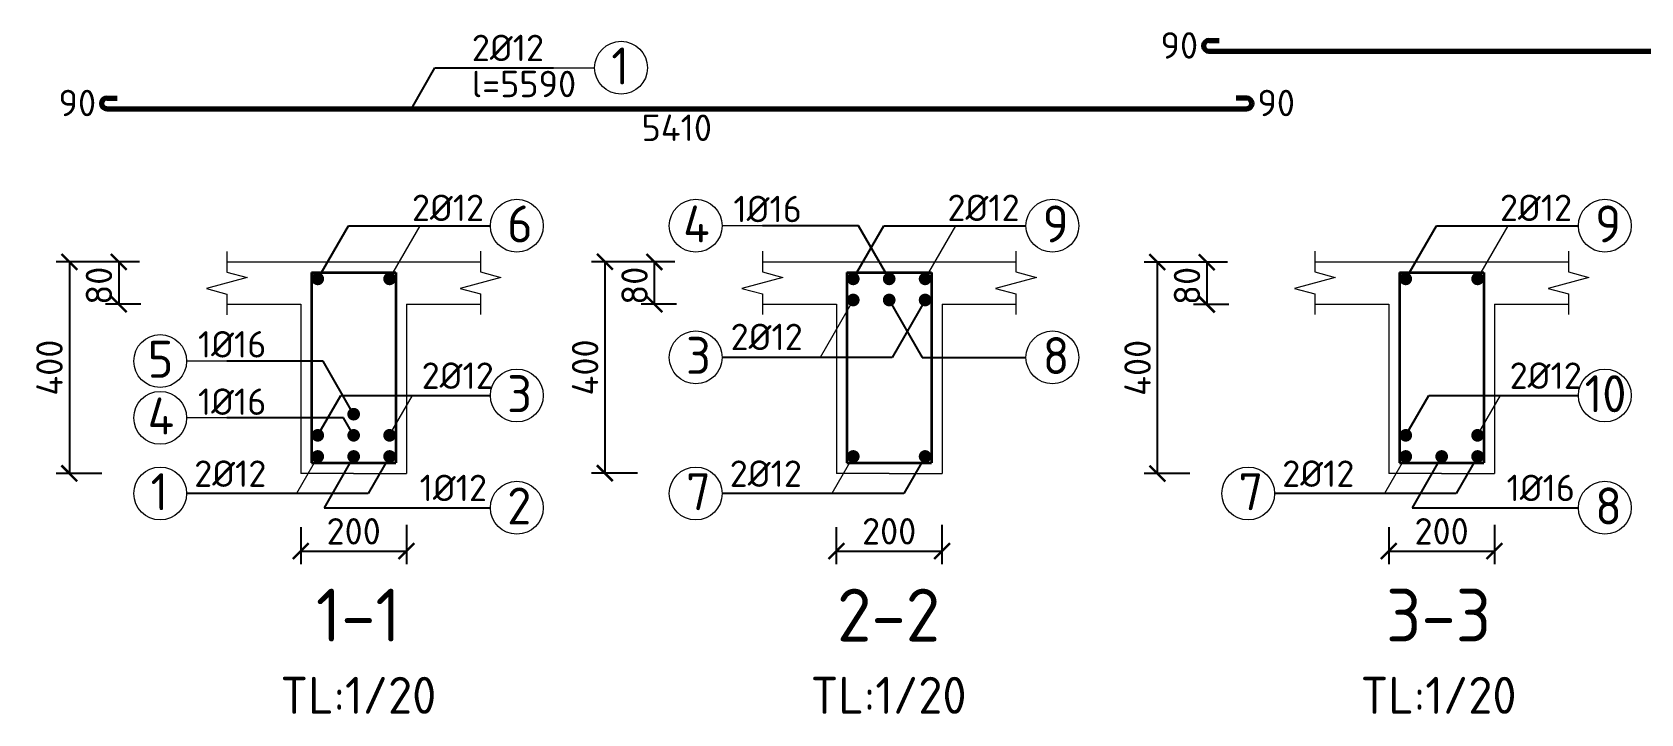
# Model space of a CAD drawing. Header units: millimetres. Extents: x 0 to 4970, y -594 to 1412.
# Drawn here: x 2403.5 to 2555.8, y 252.4 to 316.9 of the extents above; entities that cross this region are included whole.
import ezdxf

# ---------------------------------------------------------------- set-up
doc = ezdxf.new("R2010")
doc.units = ezdxf.units.MM
doc.header["$LTSCALE"] = 0.35
doc.header["$PDMODE"] = 3
doc.layers.get('0').update_dxf_attribs({"lineweight": 50})
for name, color, linetype, lineweight in [('Cot Dai', 7, 'Continuous', 35), ('Cot thep', 2, 'Continuous', 70), ('Cotthepcat', 3, 'Continuous', 70), ('Duong Bao', 6, 'Continuous', 18), ('Kich Thuoc', 1, 'Continuous', 20), ('Ky Hieu', 4, 'Continuous', 20), ('Text', 40, 'Continuous', 20)]:
    doc.layers.add(name, color=color, linetype=linetype, lineweight=lineweight)
doc.styles.get("Standard").update_dxf_attribs({"font": 'isocpeur.ttf'})
doc.styles.add('VN', font='')
doc.styles.get('VN').set_extended_font_data('TCVN 7284')
doc.dimstyles.new('Dim20', dxfattribs={"dimtxt": 2.5, "dimasz": 1.5, "dimexe": 1.25, "dimexo": 0.625, "dimtad": 1, "dimlfac": 20, "dimtxsty": 'Standard', "dimblk": 'ARCHTICK', "dimcen": 2.5, "dimadec": 0, "dimazin": 0, "dimtfac": 1, "dimtmove": 0, "dimatfit": 3, "dimfxl": 1, "dimarcsym": 0})
doc.dimstyles.new('Dim50', dxfattribs={"dimtxt": 2.5, "dimasz": 1.5, "dimexe": 1.25, "dimexo": 0.625, "dimtad": 1, "dimlfac": 50, "dimtxsty": 'Standard', "dimblk": 'ARCHTICK', "dimcen": 2.5, "dimadec": 0, "dimazin": 0, "dimtfac": 1, "dimtmove": 0, "dimatfit": 3, "dimfxl": 1, "dimarcsym": 0})
doc.dimstyles.new('Dim50KT', dxfattribs={"dimtxt": 2.5, "dimasz": 1.5, "dimexe": 1.25, "dimexo": 0.625, "dimtad": 1, "dimlfac": 50, "dimtxsty": 'Standard', "dimblk": 'ARCHTICK', "dimcen": 2.5, "dimse1": 1, "dimse2": 1, "dimsd1": 1, "dimsd2": 1, "dimadec": 0, "dimazin": 0, "dimtfac": 1, "dimtmove": 0, "dimatfit": 3, "dimfxl": 1, "dimarcsym": 0})
doc.dimstyles.new('ISO-25', dxfattribs={"dimtxt": 2.5, "dimasz": 2.5, "dimexe": 1.25, "dimexo": 0.625, "dimtad": 1, "dimtxsty": 'Standard', "dimcen": 2.5, "dimadec": 0, "dimazin": 0, "dimtfac": 1, "dimtmove": 0, "dimatfit": 3, "dimfxl": 1, "dimarcsym": 0})

# ---------------------------------------------------------------- blocks, each defined once
blk = doc.blocks.new('_ArchTick')
at = {"color": 0, "linetype": 'ByBlock', "const_width": 0.15}
blk.add_lwpolyline([(-0.5, -0.5), (0.5, 0.5)], dxfattribs=at)
blk = doc.blocks.new('*D1103')
at = {"layer": 'Defpoints', "color": 0}
for p in [(2428.96, 270.72), (2438.96, 270.93), (2438.96, 267.83)]:
    blk.add_point(p, dxfattribs=at)
at = {"layer": 'Kich Thuoc', "color": 0, "lineweight": -2}
for p, q in [((2428.96, 270.1), (2428.96, 266.58)), ((2438.96, 270.3), (2438.96, 266.58)), ((2428.96, 267.83), (2438.96, 267.83))]:
    blk.add_line(p, q, dxfattribs=at)
at = {"layer": 'Kich Thuoc', "color": 0, "lineweight": -2, "xscale": 1.5, "yscale": 1.5, "zscale": 1.5, "rotation": 180}
blk.add_blockref('_ArchTick', (2428.96, 267.83), dxfattribs=at)
at = {"layer": 'Kich Thuoc', "color": 0, "lineweight": -2, "xscale": 1.5, "yscale": 1.5, "zscale": 1.5}
blk.add_blockref('_ArchTick', (2438.96, 267.83), dxfattribs=at)
at = {"layer": 'Kich Thuoc', "color": 0, "insert": (2433.96, 269.7), "char_height": 2.5, "attachment_point": 5}
blk.add_mtext('200', dxfattribs=at)
blk = doc.blocks.new('*D1104')
at = {"layer": 'Defpoints', "color": 0}
for p in [(2479.64, 270.72), (2489.64, 270.93), (2489.64, 267.83)]:
    blk.add_point(p, dxfattribs=at)
at = {"layer": 'Kich Thuoc', "color": 0, "lineweight": -2}
for p, q in [((2479.64, 270.1), (2479.64, 266.58)), ((2489.64, 270.3), (2489.64, 266.58)), ((2479.64, 267.83), (2489.64, 267.83))]:
    blk.add_line(p, q, dxfattribs=at)
at = {"layer": 'Kich Thuoc', "color": 0, "lineweight": -2, "xscale": 1.5, "yscale": 1.5, "zscale": 1.5, "rotation": 180}
blk.add_blockref('_ArchTick', (2479.64, 267.83), dxfattribs=at)
at = {"layer": 'Kich Thuoc', "color": 0, "lineweight": -2, "xscale": 1.5, "yscale": 1.5, "zscale": 1.5}
blk.add_blockref('_ArchTick', (2489.64, 267.83), dxfattribs=at)
at = {"layer": 'Kich Thuoc', "color": 0, "insert": (2484.64, 269.7), "char_height": 2.5, "attachment_point": 5}
blk.add_mtext('200', dxfattribs=at)
blk = doc.blocks.new('*D1105')
at = {"layer": 'Defpoints', "color": 0}
for p in [(2531.93, 270.72), (2541.93, 270.93), (2541.93, 267.83)]:
    blk.add_point(p, dxfattribs=at)
at = {"layer": 'Kich Thuoc', "color": 0, "lineweight": -2}
for p, q in [((2531.93, 270.1), (2531.93, 266.58)), ((2541.93, 270.3), (2541.93, 266.58)), ((2531.93, 267.83), (2541.93, 267.83))]:
    blk.add_line(p, q, dxfattribs=at)
at = {"layer": 'Kich Thuoc', "color": 0, "lineweight": -2, "xscale": 1.5, "yscale": 1.5, "zscale": 1.5, "rotation": 180}
blk.add_blockref('_ArchTick', (2531.93, 267.83), dxfattribs=at)
at = {"layer": 'Kich Thuoc', "color": 0, "lineweight": -2, "xscale": 1.5, "yscale": 1.5, "zscale": 1.5}
blk.add_blockref('_ArchTick', (2541.93, 267.83), dxfattribs=at)
at = {"layer": 'Kich Thuoc', "color": 0, "insert": (2536.93, 269.7), "char_height": 2.5, "attachment_point": 5}
blk.add_mtext('200', dxfattribs=at)
blk = doc.blocks.new('*D1108')
at = {"layer": 'Defpoints', "color": 0}
for p in [(2414.31, 295.18), (2411.73, 291.18), (2414.45, 291.18)]:
    blk.add_point(p, dxfattribs=at)
at = {"layer": 'Kich Thuoc', "color": 0, "lineweight": -2}
for p, q in [((2413.69, 295.18), (2410.48, 295.18)), ((2411.73, 295.18), (2411.73, 291.18)), ((2413.82, 291.18), (2410.48, 291.18))]:
    blk.add_line(p, q, dxfattribs=at)
at = {"layer": 'Kich Thuoc', "color": 0, "lineweight": -2, "xscale": 1.5, "yscale": 1.5, "zscale": 1.5}
for p, rotation in [((2411.73, 295.18), 90), ((2411.73, 291.18), 270)]:
    blk.add_blockref('_ArchTick', p, dxfattribs=dict(at, rotation=rotation))
at = {"layer": 'Kich Thuoc', "color": 0, "insert": (2409.85, 292.93), "char_height": 2.5, "attachment_point": 5, "rotation": 90}
blk.add_mtext('80', dxfattribs=at)
blk = doc.blocks.new('*D1109')
at = {"layer": 'Defpoints', "color": 0}
for p in [(2413.38, 295.18), (2407.05, 275.18), (2410.75, 275.18)]:
    blk.add_point(p, dxfattribs=at)
at = {"layer": 'Kich Thuoc', "color": 0, "lineweight": -2}
for p, q in [((2412.75, 295.18), (2405.8, 295.18)), ((2407.05, 295.18), (2407.05, 275.18)), ((2410.12, 275.18), (2405.8, 275.18))]:
    blk.add_line(p, q, dxfattribs=at)
at = {"layer": 'Kich Thuoc', "color": 0, "lineweight": -2, "xscale": 1.5, "yscale": 1.5, "zscale": 1.5}
for p, rotation in [((2407.05, 295.18), 90), ((2407.05, 275.18), 270)]:
    blk.add_blockref('_ArchTick', p, dxfattribs=dict(at, rotation=rotation))
at = {"layer": 'Kich Thuoc', "color": 0, "insert": (2405.17, 285.18), "char_height": 2.5, "attachment_point": 5, "rotation": 90}
blk.add_mtext('400', dxfattribs=at)
blk = doc.blocks.new('*D1110')
at = {"layer": 'Defpoints', "color": 0}
for p in [(2464.06, 295.2), (2457.73, 275.2), (2461.43, 275.2)]:
    blk.add_point(p, dxfattribs=at)
at = {"layer": 'Kich Thuoc', "color": 0, "lineweight": -2}
for p, q in [((2463.44, 295.2), (2456.48, 295.2)), ((2457.73, 295.2), (2457.73, 275.2)), ((2460.81, 275.2), (2456.48, 275.2))]:
    blk.add_line(p, q, dxfattribs=at)
at = {"layer": 'Kich Thuoc', "color": 0, "lineweight": -2, "xscale": 1.5, "yscale": 1.5, "zscale": 1.5}
for p, rotation in [((2457.73, 295.2), 90), ((2457.73, 275.2), 270)]:
    blk.add_blockref('_ArchTick', p, dxfattribs=dict(at, rotation=rotation))
at = {"layer": 'Kich Thuoc', "color": 0, "insert": (2455.86, 285.2), "char_height": 2.5, "attachment_point": 5, "rotation": 90}
blk.add_mtext('400', dxfattribs=at)
blk = doc.blocks.new('*D1111')
at = {"layer": 'Defpoints', "color": 0}
for p in [(2516.35, 295.16), (2510.02, 275.16), (2513.72, 275.16)]:
    blk.add_point(p, dxfattribs=at)
at = {"layer": 'Kich Thuoc', "color": 0, "lineweight": -2}
for p, q in [((2515.73, 295.16), (2508.77, 295.16)), ((2510.02, 295.16), (2510.02, 275.16)), ((2513.1, 275.16), (2508.77, 275.16))]:
    blk.add_line(p, q, dxfattribs=at)
at = {"layer": 'Kich Thuoc', "color": 0, "lineweight": -2, "xscale": 1.5, "yscale": 1.5, "zscale": 1.5}
for p, rotation in [((2510.02, 295.16), 90), ((2510.02, 275.16), 270)]:
    blk.add_blockref('_ArchTick', p, dxfattribs=dict(at, rotation=rotation))
at = {"layer": 'Kich Thuoc', "color": 0, "insert": (2508.15, 285.16), "char_height": 2.5, "attachment_point": 5, "rotation": 90}
blk.add_mtext('400', dxfattribs=at)
blk = doc.blocks.new('*D1122')
at = {"layer": 'Defpoints', "color": 0}
for p in [(2465, 295.18), (2462.41, 291.18), (2465.13, 291.18)]:
    blk.add_point(p, dxfattribs=at)
at = {"layer": 'Kich Thuoc', "color": 0, "lineweight": -2}
for p, q in [((2464.37, 295.18), (2461.16, 295.18)), ((2462.41, 295.18), (2462.41, 291.18)), ((2464.51, 291.18), (2461.16, 291.18))]:
    blk.add_line(p, q, dxfattribs=at)
at = {"layer": 'Kich Thuoc', "color": 0, "lineweight": -2, "xscale": 1.5, "yscale": 1.5, "zscale": 1.5}
for p, rotation in [((2462.41, 295.18), 90), ((2462.41, 291.18), 270)]:
    blk.add_blockref('_ArchTick', p, dxfattribs=dict(at, rotation=rotation))
at = {"layer": 'Kich Thuoc', "color": 0, "insert": (2460.54, 292.93), "char_height": 2.5, "attachment_point": 5, "rotation": 90}
blk.add_mtext('80', dxfattribs=at)
blk = doc.blocks.new('*D1123')
at = {"layer": 'Defpoints', "color": 0}
for p in [(2517.29, 295.16), (2514.7, 291.16), (2517.42, 291.16)]:
    blk.add_point(p, dxfattribs=at)
at = {"layer": 'Kich Thuoc', "color": 0, "lineweight": -2}
for p, q in [((2516.66, 295.16), (2513.45, 295.16)), ((2514.7, 295.16), (2514.7, 291.16)), ((2516.8, 291.16), (2513.45, 291.16))]:
    blk.add_line(p, q, dxfattribs=at)
at = {"layer": 'Kich Thuoc', "color": 0, "lineweight": -2, "xscale": 1.5, "yscale": 1.5, "zscale": 1.5}
for p, rotation in [((2514.7, 295.16), 90), ((2514.7, 291.16), 270)]:
    blk.add_blockref('_ArchTick', p, dxfattribs=dict(at, rotation=rotation))
at = {"layer": 'Kich Thuoc', "color": 0, "insert": (2512.83, 292.91), "char_height": 2.5, "attachment_point": 5, "rotation": 90}
blk.add_mtext('80', dxfattribs=at)
blk = doc.blocks.new('*D1229')
at = {"layer": 'Defpoints', "color": 0}
for p in [(2410.59, 309.67), (2518.49, 309.67), (2518.49, 306)]:
    blk.add_point(p, dxfattribs=at)
at = {"layer": 'Kich Thuoc', "color": 0, "insert": (2464.54, 307.87), "char_height": 2.5, "attachment_point": 5}
blk.add_mtext('5410', dxfattribs=at)
blk = doc.blocks.new('*D1230')
at = {"layer": 'Defpoints', "color": 0}
for p in [(2514.89, 315.12), (2622.49, 315.12), (2622.49, 311.28)]:
    blk.add_point(p, dxfattribs=at)
at = {"layer": 'Kich Thuoc', "color": 0, "insert": (2568.69, 313.16), "char_height": 2.5, "attachment_point": 5}
blk.add_mtext('5380', dxfattribs=at)

msp = doc.modelspace()

# ---------------------------------------------------------------- linework, layer by layer
at = {"layer": 'Cot Dai'}
for p, q in [((2429.958644, 294.178636), (2437.958644, 294.178636)), ((2429.958644, 294.178636), (2429.958644, 276.178636)), ((2437.958644, 294.178636), (2437.958644, 276.178636)), ((2480.643692, 294.178636), (2488.643692, 294.178636)), ((2480.643692, 294.178636), (2480.643692, 276.178636)), ((2488.643692, 294.178636), (2488.643692, 276.178636)), ((2532.933025, 294.178636), (2540.933025, 294.178636)), ((2532.933025, 294.178636), (2532.933025, 276.178636)), ((2540.933025, 294.178636), (2540.933025, 276.178636))]:
    msp.add_line(p, q, dxfattribs=at)
for points in [[(2429.958644, 276.178636), (2433.958644, 276.178636), (2437.958644, 276.178636)], [(2480.643692, 276.178636), (2484.643692, 276.178636), (2488.643692, 276.178636)], [(2532.933025, 276.178636), (2536.933025, 276.178636), (2540.933025, 276.178636)]]:
    msp.add_lwpolyline(points, dxfattribs=at)
at = {"layer": 'Cot thep'}
for p, q in [((2514.887385, 315.119895), (2622.487385, 315.119895)), ((2410.587385, 309.673131), (2518.487385, 309.673131))]:
    msp.add_line(p, q, dxfattribs=at)
at = {"layer": 'Cot thep', "const_width": 0.6}
for points in [[(2430.258644, 293.578636, 1), (2430.858644, 293.578636, 1)], [(2437.058644, 293.578636, 1), (2437.658644, 293.578636, 1)], [(2480.943692, 293.578636, 1), (2481.543692, 293.578636, 1)], [(2487.743692, 293.578636, 1), (2488.343692, 293.578636, 1)], [(2533.233025, 293.578636, 1), (2533.833025, 293.578636, 1)], [(2540.033025, 293.578636, 1), (2540.633025, 293.578636, 1)], [(2480.943692, 291.578636, 1), (2481.543692, 291.578636, 1)], [(2487.743692, 291.578636, 1), (2488.343692, 291.578636, 1)], [(2430.258644, 278.778636, 1), (2430.858644, 278.778636, 1)], [(2437.058644, 278.778636, 1), (2437.658644, 278.778636, 1)], [(2533.233025, 278.778636, 1), (2533.833025, 278.778636, 1)], [(2540.033025, 278.778636, 1), (2540.633025, 278.778636, 1)], [(2430.258644, 276.778636, 1), (2430.858644, 276.778636, 1)], [(2433.658644, 276.778636, 1), (2434.258644, 276.778636, 1)], [(2437.058644, 276.778636, 1), (2437.658644, 276.778636, 1)], [(2480.943692, 276.778636, 1), (2481.543692, 276.778636, 1)], [(2487.743692, 276.778636, 1), (2488.343692, 276.778636, 1)], [(2533.233025, 276.778636, 1), (2533.833025, 276.778636, 1)], [(2540.033025, 276.778636, 1), (2540.633025, 276.778636, 1)]]:
    msp.add_lwpolyline(points, format="xyb", close=True, dxfattribs=at)
at = {"layer": 'Cot thep', "color": 1, "const_width": 0.6}
for points in [[(2484.343692, 293.578636, 1), (2484.943692, 293.578636, 1)], [(2484.343692, 291.578636, 1), (2484.943692, 291.578636, 1)], [(2433.658644, 280.778636, 1), (2434.258644, 280.778636, 1)], [(2433.658644, 278.778636, 1), (2434.258644, 278.778636, 1)], [(2536.633025, 276.778636, 1), (2537.233025, 276.778636, 1)]]:
    msp.add_lwpolyline(points, format="xyb", close=True, dxfattribs=at)
at = {"layer": 'Cotthepcat'}
for p, q in [((2514.887385, 316.119895), (2515.887385, 316.119895)), ((2410.587385, 310.673131), (2411.587385, 310.673131)), ((2518.487385, 310.673131), (2517.487385, 310.673131))]:
    msp.add_line(p, q, dxfattribs=at)
for centre, start, end in [((2514.887385, 315.619895), 90, 270), ((2410.587385, 310.173131), 90, 270), ((2518.487385, 310.173131), 270, 90)]:
    msp.add_arc(centre, 0.5, start, end, dxfattribs=at)
at = {"layer": 'Duong Bao'}
for p, q in [((2421.958644, 295.178636), (2445.958644, 295.178636)), ((2472.643692, 295.178636), (2496.643692, 295.178636)), ((2524.933025, 295.178636), (2548.933025, 295.178636)), ((2421.958644, 291.178636), (2428.958644, 291.178636)), ((2428.958644, 291.178636), (2428.958644, 275.178636)), ((2438.958644, 291.178636), (2438.958644, 275.178636)), ((2438.958644, 291.178636), (2445.958644, 291.178636)), ((2472.643692, 291.178636), (2479.643692, 291.178636)), ((2479.643692, 291.178636), (2479.643692, 275.178636)), ((2489.643692, 291.178636), (2489.643692, 275.178636)), ((2489.643692, 291.178636), (2496.643692, 291.178636)), ((2524.933025, 291.178636), (2531.933025, 291.178636)), ((2531.933025, 291.178636), (2531.933025, 275.178636)), ((2541.933025, 291.178636), (2541.933025, 275.178636)), ((2541.933025, 291.178636), (2548.933025, 291.178636)), ((2433.958644, 275.178636), (2428.958644, 275.178636)), ((2433.958644, 275.178636), (2438.958644, 275.178636)), ((2484.643692, 275.178636), (2479.643692, 275.178636)), ((2484.643692, 275.178636), (2489.643692, 275.178636)), ((2536.933025, 275.178636), (2531.933025, 275.178636)), ((2536.933025, 275.178636), (2541.933025, 275.178636))]:
    msp.add_line(p, q, dxfattribs=at)
at = {"layer": 'Ky Hieu'}
for p, q in [((2446.36252, 313.547747), (2456.76252, 313.547747)), ((2437.358644, 293.578636), (2440.26069, 298.605128)), ((2472.639962, 298.605027), (2468.834135, 298.605027)), ((2488.043692, 293.578636), (2490.945739, 298.605128)), ((2540.333025, 293.578636), (2543.235072, 298.605128)), ((2481.243692, 291.578636), (2478.111055, 286.152749)), ((2421.954913, 285.805027), (2418.149086, 285.805027)), ((2437.358644, 278.778636), (2439.534455, 282.547251)), ((2440.389086, 282.547251), (2446.903843, 282.547251)), ((2540.333025, 278.778636), (2542.508837, 282.547251)), ((2543.363468, 282.547251), (2549.878225, 282.547251)), ((2549.863468, 282.547251), (2549.878225, 282.547251)), ((2421.954913, 280.435422), (2418.149086, 280.435422)), ((2430.558644, 276.778636), (2428.537443, 273.277813)), ((2481.243692, 276.778636), (2479.222491, 273.277813)), ((2533.533025, 276.778636), (2531.511824, 273.277813)), ((2424.830339, 273.277813), (2418.149086, 273.277813)), ((2475.334135, 273.277813), (2468.834135, 273.277813)), ((2527.623468, 273.277813), (2521.123468, 273.277813))]:
    msp.add_line(p, q, dxfattribs=at)
for points in [[(2421.958644, 296.178636), (2421.958644, 296.178636), (2421.958644, 294.213912), (2423.890495, 293.696274), (2420.026792, 292.660998), (2421.958644, 292.14336), (2421.958644, 290.178636), (2421.958644, 290.178636)], [(2445.958644, 296.196274), (2445.958644, 296.196274), (2445.958644, 294.23155), (2447.890495, 293.713912), (2444.026792, 292.678636), (2445.958644, 292.160998), (2445.958644, 290.196274), (2445.958644, 290.196274)], [(2472.643692, 296.196274), (2472.643692, 296.196274), (2472.643692, 294.23155), (2474.575544, 293.713912), (2470.711841, 292.678636), (2472.643692, 292.160998), (2472.643692, 290.196274), (2472.643692, 290.196274)], [(2496.643692, 296.196274), (2496.643692, 296.196274), (2496.643692, 294.23155), (2498.575544, 293.713912), (2494.711841, 292.678636), (2496.643692, 292.160998), (2496.643692, 290.196274), (2496.643692, 290.196274)], [(2524.933025, 296.196274), (2524.933025, 296.196274), (2524.933025, 294.23155), (2526.864877, 293.713912), (2523.001174, 292.678636), (2524.933025, 292.160998), (2524.933025, 290.196274), (2524.933025, 290.196274)], [(2548.933025, 296.196274), (2548.933025, 296.196274), (2548.933025, 294.23155), (2550.864877, 293.713912), (2547.001174, 292.678636), (2548.933025, 292.160998), (2548.933025, 290.196274), (2548.933025, 290.196274)]]:
    msp.add_lwpolyline(points, dxfattribs=at)
for centre in [(2459.26252, 313.547747), (2449.403843, 298.605027), (2466.334135, 298.605027), (2500.088892, 298.605027), (2552.378225, 298.605027), (2415.649086, 285.805027), (2466.334135, 286.152749), (2500.088892, 286.152749), (2449.403843, 282.547251), (2552.378225, 282.547251), (2415.649086, 280.435422), (2415.649086, 273.277813), (2466.334135, 273.277813), (2518.623468, 273.277813), (2449.403843, 271.9274), (2552.378225, 271.9274)]:
    msp.add_circle(centre, 2.5, dxfattribs=at)

# ---------------------------------------------------------------- texts
at = {"layer": 'Kich Thuoc', "char_height": 2.5, "width": 3.45107973}
for insert, attachment_point in [((2513.879836, 316.91002), 3), ((2409.579836, 311.463256), 3), ((2519.494933, 311.463256), 1)]:
    msp.add_mtext('90', dxfattribs=dict(at, insert=insert, attachment_point=attachment_point))
at = {"layer": 'Ky Hieu', "style": 'VN'}
for s, p in [('1', (2458.348496, 311.964612)), ('6', (2448.48982, 297.021892)), ('4', (2465.142331, 297.021892)), ('9', (2499.174869, 297.021892)), ('9', (2551.464202, 297.021892)), ('3', (2465.420112, 284.586424)), ('8', (2499.174869, 284.569614)), ('5', (2414.457282, 284.221892)), ('3', (2448.48982, 280.964117)), ('10', (2550.46181, 280.964117)), ('4', (2414.457282, 278.852288)), ('1', (2414.735063, 271.694678)), ('7', (2465.420112, 271.694678)), ('7', (2517.709445, 271.694678)), ('2', (2448.48982, 270.344265)), ('8', (2551.464202, 270.344265))]:
    msp.add_text(s, height=3.5, dxfattribs=at).set_placement(p)
at = {"layer": 'Ky Hieu'}
for p in [(2439.470138, 299.048418), (2490.155187, 299.048418), (2542.44452, 299.048418), (2469.631721, 286.836965)]:
    msp.add_text('2%%C12', height=2.5, dxfattribs=at).set_placement(p)
at = {"layer": 'Ky Hieu', "char_height": 2.5}
for s, insert, attachment_point in [('2%%C12', (2445.142177, 314.172747), 7), ('l=5590', (2445.142177, 310.761228), 7), ('1%%C16', (2476.381721, 298.936801), 9), ('1%%C16', (2425.696673, 286.136801), 9), ('2%%C12', (2440.389086, 283.172251), 7), ('2%%C12', (2543.363468, 283.172251), 7), ('1%%C16', (2425.696673, 280.710976), 9), ('2%%C12', (2425.696673, 273.902813), 9), ('2%%C12', (2476.381721, 273.902813), 9), ('2%%C12', (2528.671054, 273.902813), 9), ('1%%C12', (2446.578399, 272.5524), 9), ('1%%C16', (2549.55278, 272.5524), 9)]:
    msp.add_mtext(s, dxfattribs=dict(at, insert=insert, attachment_point=attachment_point))
at = {"layer": 'Text', "char_height": 5, "width": 43.59497134, "attachment_point": 5, "style": 'VN'}
for s, insert in [('\\pt5;1-1 \\P{\\H0.7x;TL:1/20}', (2434.399682, 258.355177)), ('\\pt5;2-2\\P{\\H0.7x;TL:1/20}', (2484.585846, 258.355177)), ('\\pt5;3-3 \\P{\\H0.7x;TL:1/20}', (2536.63881, 258.355177))]:
    msp.add_mtext(s, dxfattribs=dict(at, insert=insert))

# ---------------------------------------------------------------- dimensions: what is measured, and where the dimension line sits
at = {"layer": 'Kich Thuoc'}
for base, p1, p2, dimstyle, picture, middle in [((2622.487385, 311.280022), (2514.887385, 315.119895), (2622.487385, 315.119895), 'Dim50KT', '*D1230', (2568.687385, 313.155022)), ((2438.958644, 267.825685), (2428.958644, 270.722298), (2438.958644, 270.929078), 'Dim20', '*D1103', (2433.958644, 269.700685)), ((2489.643692, 267.825685), (2479.643692, 270.722298), (2489.643692, 270.929078), 'Dim20', '*D1104', (2484.643692, 269.700685)), ((2541.933025, 267.825685), (2531.933025, 270.722298), (2541.933025, 270.929078), 'Dim20', '*D1105', (2536.933025, 269.700685))]:
    dim = msp.add_linear_dim(base=base, p1=p1, p2=p2, dimstyle=dimstyle, dxfattribs=at)
    dim.commit()
    dim.dimension.update_dxf_attribs({"geometry": picture, "text_midpoint": middle})
dim = msp.add_linear_dim(base=(2518.487385, 305.995429), p1=(2410.587385, 309.673131), p2=(2518.487385, 309.673131), text='5410', dimstyle='Dim50KT', dxfattribs=at)
dim.commit()
dim.dimension.update_dxf_attribs({"geometry": '*D1229', "text_midpoint": (2464.537385, 307.870429)})
for base, p1, p2, picture, middle in [((2407.046351, 275.178636), (2413.379422, 295.178636), (2410.747908, 275.178636), '*D1109', (2405.171351, 285.178636)), ((2457.7314, 275.196274), (2464.064471, 295.196274), (2461.432957, 275.196274), '*D1110', (2455.8564, 285.196274)), ((2510.020733, 275.160998), (2516.353804, 295.160998), (2513.72229, 275.160998), '*D1111', (2508.145733, 285.160998))]:
    dim = msp.add_linear_dim(base=base, p1=p1, p2=p2, angle=90, dimstyle='Dim20', dxfattribs=at)
    dim.commit()
    dim.dimension.update_dxf_attribs({"geometry": picture, "text_midpoint": middle})
for base, p1, p2, picture, middle in [((2411.729644, 291.178636), (2414.312715, 295.178636), (2414.446785, 291.178636), '*D1108', (2411.729644, 292.929365)), ((2462.414693, 291.178636), (2464.997764, 295.178636), (2465.131833, 291.178636), '*D1122', (2462.414693, 292.929365)), ((2514.704026, 291.160998), (2517.287097, 295.160998), (2517.421166, 291.160998), '*D1123', (2514.704026, 292.911727))]:
    dim = msp.add_linear_dim(base=base, p1=p1, p2=p2, angle=90, dimstyle='Dim20', dxfattribs=at)
    dim.commit()
    dim.dimension.update_dxf_attribs({"geometry": picture, "text_midpoint": middle, "dimtype": 160})

# ---------------------------------------------------------------- leaders
at = {"layer": 'Ky Hieu', "annotation_type": 0, "has_hookline": 1, "text_width": 6.5}
for points, dimstyle, hookline_direction in [([(2439.417405, 309.673131), (2441.654415, 313.547747), (2445.73752, 313.547747)], 'Dim20', 0), ([(2430.558644, 278.778636), (2432.734455, 282.547251), (2439.764086, 282.547251)], 'ISO-25', 0), ([(2533.533025, 278.778636), (2535.708837, 282.547251), (2542.738468, 282.547251)], 'ISO-25', 0), ([(2437.358644, 276.778636), (2435.337443, 273.277813), (2425.274086, 273.277813)], 'ISO-25', 1), ([(2488.043692, 276.778636), (2486.022491, 273.277813), (2475.959135, 273.277813)], 'ISO-25', 1), ([(2540.333025, 276.778636), (2538.311824, 273.277813), (2528.248468, 273.277813)], 'ISO-25', 1)]:
    msp.add_leader(points, dimstyle=dimstyle, override={"dimgap": 0.625, "dimtad": 1, "dimldrblk": 'None'}, dxfattribs=dict(at, hookline_direction=hookline_direction))
at = {"layer": 'Ky Hieu'}
for points, dimstyle in [([(2430.558644, 293.578636), (2433.460632, 298.605027), (2446.903843, 298.605027)], 'ISO-25'), ([(2484.643692, 293.578636), (2481.741704, 298.605027), (2472.639962, 298.605027)], 'ISO-25'), ([(2481.243692, 293.578636), (2484.145681, 298.605027), (2497.588892, 298.605027)], 'ISO-25'), ([(2533.533025, 293.578636), (2536.435014, 298.605027), (2549.878225, 298.605027)], 'ISO-25'), ([(2488.043692, 291.578636), (2484.911055, 286.152749), (2468.834135, 286.152749)], 'ISO-25'), ([(2484.643692, 291.578636), (2487.77633, 286.152749), (2497.588892, 286.152749)], 'Dim50'), ([(2433.958644, 280.778636), (2431.056655, 285.805027), (2421.954913, 285.805027)], 'ISO-25'), ([(2433.958644, 278.778636), (2433.002097, 280.435422), (2421.954913, 280.435422)], 'ISO-25'), ([(2433.958644, 276.778636), (2431.157781, 271.9274), (2446.903843, 271.9274)], 'ISO-25'), ([(2536.933025, 276.778636), (2534.132163, 271.9274), (2549.878225, 271.9274)], 'ISO-25')]:
    msp.add_leader(points, dimstyle=dimstyle, override={"dimgap": 0.625, "dimtad": 1, "dimldrblk": 'None'}, dxfattribs=at)

doc.saveas('drawing.dxf')
